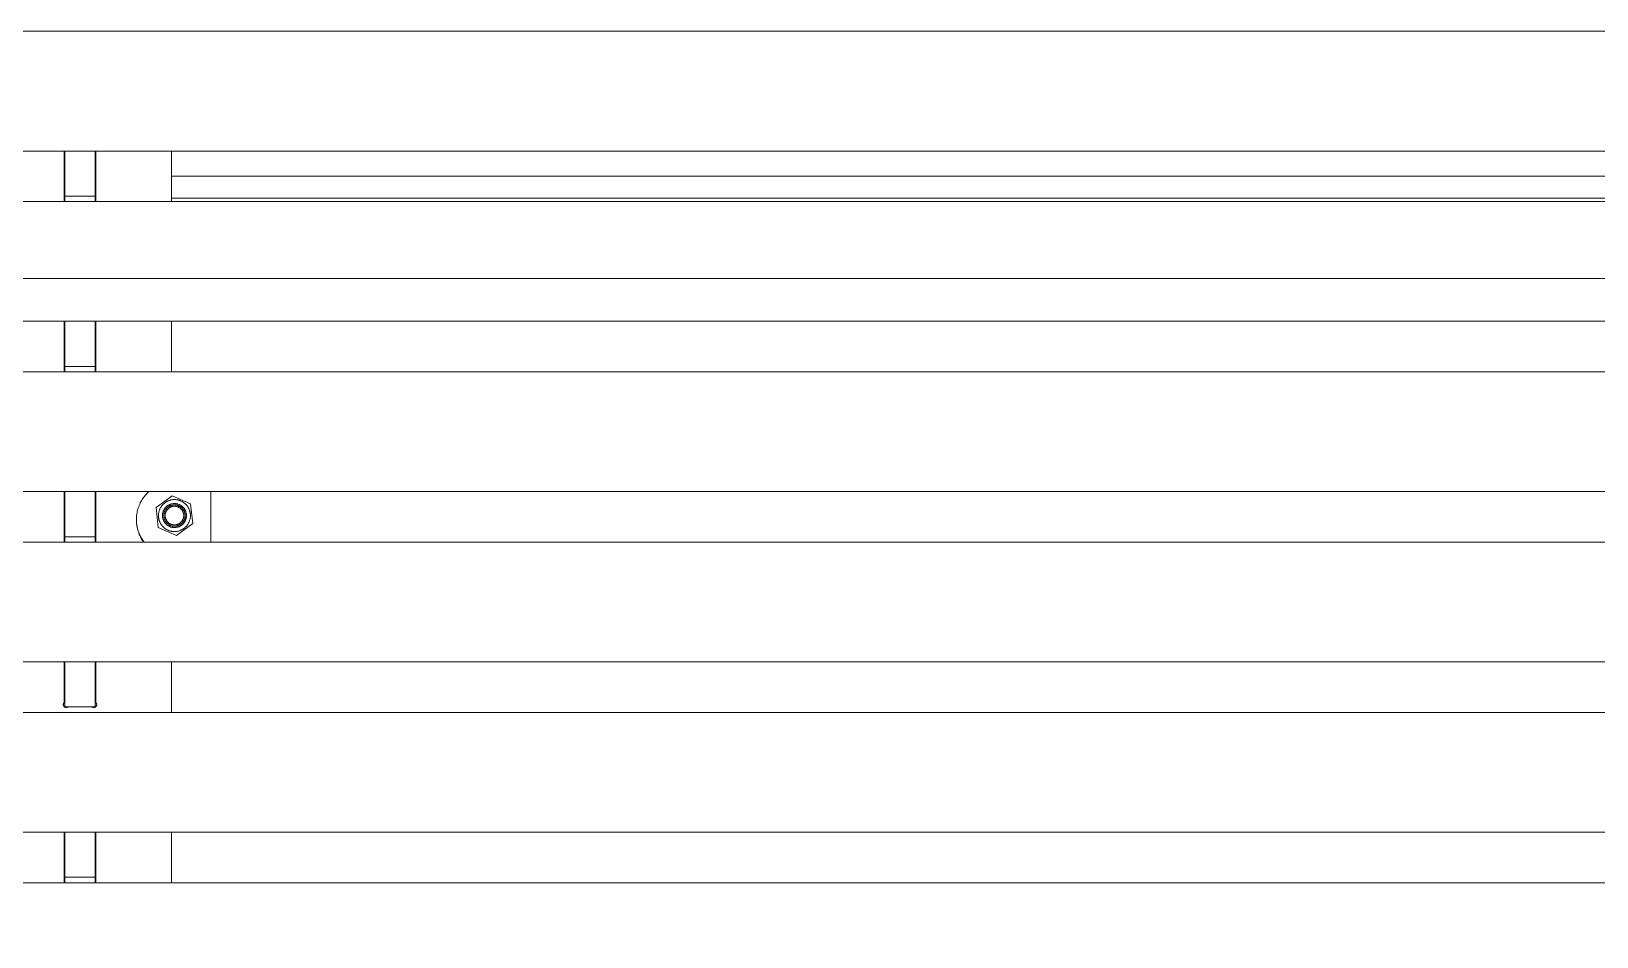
# Model space of a CAD drawing. Header units: millimetres. Extents: x -213 to 4577, y -424 to 2634.
# Drawn here: x 1015 to 1529, y 857 to 1155 of the extents above; entities that cross this region are included whole.
import ezdxf

# ---------------------------------------------------------------- set-up
doc = ezdxf.new("R2010")
doc.units = ezdxf.units.MM
doc.layers.add('ZANO_R', color=7, linetype='Continuous', lineweight=0)

msp = doc.modelspace()

# ---------------------------------------------------------------- linework, layer by layer
at = {"layer": 'ZANO_R'}
for p, q in [((133.92, 1154.52), (1927.92, 1154.52)), ((1927.92, 1115.19), (133.92, 1115.19)), ((1025.72, 1115.19), (1025.72, 1098.57)), ((1025.92, 1111.73), (1025.72, 1111.73)), ((1025.92, 1113.39), (1025.92, 1115.19)), ((1025.92, 1113.39), (1025.92, 1113.26)), ((1025.92, 1103.27), (1025.92, 1113.26)), ((1035.92, 1113.39), (1035.92, 1115.19)), ((1035.92, 1113.26), (1035.92, 1113.39)), ((1035.92, 1103.27), (1035.92, 1113.26)), ((1036.12, 1111.73), (1035.92, 1111.73)), ((1036.12, 1098.57), (1036.12, 1115.19)), ((1060.92, 1098.57), (1060.92, 1115.19)), ((1025.92, 1107.76), (1025.72, 1107.76)), ((1036.12, 1107.76), (1035.92, 1107.76)), ((1845.92, 1106.89), (1060.92, 1106.89)), ((1025.72, 1102.49), (1025.82, 1102.5)), ((1025.82, 1100.41), (1025.72, 1100.42)), ((1025.82, 1102.5), (1025.92, 1102.51)), ((1025.92, 1100.4), (1025.82, 1100.41)), ((1025.92, 1100.4), (1025.92, 1103.27)), ((1025.92, 1098.57), (1025.92, 1100.4)), ((1035.92, 1100.4), (1025.92, 1100.4)), ((1035.92, 1100.4), (1035.92, 1103.27)), ((1035.92, 1102.51), (1036.02, 1102.5)), ((1036.02, 1100.41), (1035.92, 1100.4)), ((1035.92, 1098.57), (1035.92, 1100.4)), ((1036.02, 1102.5), (1036.12, 1102.49)), ((1036.12, 1100.42), (1036.02, 1100.41)), ((133.92, 1098.57), (1927.92, 1098.57)), ((1845.92, 1099.71), (1060.92, 1099.71)), ((1927.92, 1059.24), (133.92, 1059.24)), ((1025.72, 1059.24), (1025.72, 1042.62)), ((1025.92, 1057.44), (1025.92, 1059.24)), ((1035.92, 1057.44), (1035.92, 1059.24)), ((1036.12, 1042.62), (1036.12, 1059.24)), ((1060.92, 1042.62), (1060.92, 1059.24)), ((1025.92, 1057.44), (1025.92, 1057.31)), ((1025.92, 1047.32), (1025.92, 1057.31)), ((1035.92, 1057.31), (1035.92, 1057.44)), ((1035.92, 1047.32), (1035.92, 1057.31)), ((1025.92, 1044.45), (1025.92, 1047.32)), ((1025.92, 1042.62), (1025.92, 1044.45)), ((1035.92, 1044.45), (1025.92, 1044.45)), ((1035.92, 1044.45), (1035.92, 1047.32)), ((1035.92, 1042.62), (1035.92, 1044.45)), ((133.92, 1042.62), (1927.92, 1042.62)), ((1927.92, 1003.29), (133.92, 1003.29)), ((1025.72, 1003.29), (1025.72, 986.67)), ((1025.92, 1001.49), (1025.92, 1003.29)), ((1035.92, 1001.49), (1035.92, 1003.29)), ((1036.12, 986.67), (1036.12, 1003.29)), ((1052.6, 1002.39), (1052.32, 1002.06)), ((1052.89, 1002.7), (1052.6, 1002.39)), ((1053.19, 1003), (1052.89, 1002.7)), ((1053.5, 1003.29), (1053.19, 1003)), ((1073.92, 986.67), (1073.92, 1003.29)), ((1025.92, 1001.49), (1025.92, 1001.36)), ((1025.92, 991.37), (1025.92, 1001.36)), ((1035.92, 1001.36), (1035.92, 1001.49)), ((1035.92, 991.37), (1035.92, 1001.36)), ((1049.82, 997.18), (1049.72, 996.77)), ((1049.93, 997.59), (1049.82, 997.18)), ((1050.06, 998), (1049.93, 997.59)), ((1050.2, 998.4), (1050.06, 998)), ((1050.35, 998.79), (1050.2, 998.4)), ((1050.52, 999.19), (1050.35, 998.79)), ((1050.7, 999.57), (1050.52, 999.19)), ((1050.9, 999.95), (1050.7, 999.57)), ((1051.1, 1000.32), (1050.9, 999.95)), ((1051.32, 1000.69), (1051.1, 1000.32)), ((1051.55, 1001.04), (1051.32, 1000.69)), ((1051.8, 1001.39), (1051.55, 1001.04)), ((1052.05, 1001.73), (1051.8, 1001.39)), ((1052.32, 1002.06), (1052.05, 1001.73)), ((1055.91, 998.08), (1061.21, 1001.97)), ((1056.62, 991.55), (1055.91, 998.08)), ((1056.98, 997.21), (1056.92, 997.04)), ((1057.05, 997.38), (1056.98, 997.21)), ((1057.12, 997.55), (1057.05, 997.38)), ((1057.19, 997.72), (1057.12, 997.55)), ((1057.27, 997.88), (1057.19, 997.72)), ((1057.36, 998.04), (1057.27, 997.88)), ((1057.45, 998.19), (1057.36, 998.04)), ((1057.55, 998.35), (1057.45, 998.19)), ((1057.65, 998.49), (1057.55, 998.35)), ((1057.76, 998.64), (1057.65, 998.49)), ((1057.87, 998.78), (1057.76, 998.64)), ((1057.99, 998.92), (1057.87, 998.78)), ((1058.11, 999.05), (1057.99, 998.92)), ((1058.24, 999.18), (1058.11, 999.05)), ((1058.37, 999.31), (1058.24, 999.18)), ((1058.51, 999.43), (1058.37, 999.31)), ((1058.44, 997.27), (1058.37, 997.15)), ((1058.5, 997.39), (1058.44, 997.27)), ((1058.57, 997.5), (1058.5, 997.39)), ((1058.65, 999.54), (1058.51, 999.43)), ((1058.64, 997.62), (1058.57, 997.5)), ((1058.72, 997.73), (1058.64, 997.62)), ((1058.79, 999.65), (1058.65, 999.54)), ((1058.8, 997.84), (1058.72, 997.73)), ((1058.94, 999.76), (1058.79, 999.65)), ((1058.89, 997.95), (1058.8, 997.84)), ((1058.82, 997.06), (1058.88, 997.17)), ((1058.88, 997.17), (1058.94, 997.27)), ((1058.97, 998.05), (1058.89, 997.95)), ((1059.09, 999.86), (1058.94, 999.76)), ((1058.94, 997.27), (1059.01, 997.38)), ((1059.07, 998.15), (1058.97, 998.05)), ((1059.01, 997.38), (1059.08, 997.48)), ((1059.16, 998.25), (1059.07, 998.15)), ((1059.08, 997.48), (1059.15, 997.57)), ((1059.24, 999.95), (1059.09, 999.86)), ((1059.15, 997.57), (1059.22, 997.67)), ((1059.26, 998.34), (1059.16, 998.25)), ((1059.22, 997.67), (1059.3, 997.76)), ((1059.4, 1000.04), (1059.24, 999.95)), ((1059.36, 998.43), (1059.26, 998.34)), ((1059.3, 997.76), (1059.38, 997.85)), ((1059.47, 998.52), (1059.36, 998.43)), ((1059.43, 997.22), (1059.37, 997.13)), ((1059.38, 997.85), (1059.47, 997.93)), ((1059.56, 1000.13), (1059.4, 1000.04)), ((1059.49, 997.31), (1059.43, 997.22)), ((1059.57, 998.6), (1059.47, 998.52)), ((1059.47, 997.93), (1059.56, 998.02)), ((1059.56, 997.39), (1059.49, 997.31)), ((1059.73, 1000.21), (1059.56, 1000.13)), ((1059.56, 998.02), (1059.65, 998.1)), ((1059.63, 997.47), (1059.56, 997.39)), ((1059.69, 998.68), (1059.57, 998.6)), ((1059.7, 997.55), (1059.63, 997.47)), ((1059.65, 998.1), (1059.74, 998.17)), ((1059.8, 998.75), (1059.69, 998.68)), ((1059.77, 997.62), (1059.7, 997.55)), ((1059.89, 1000.28), (1059.73, 1000.21)), ((1059.74, 998.17), (1059.84, 998.25)), ((1059.85, 997.69), (1059.77, 997.62)), ((1059.91, 998.82), (1059.8, 998.75)), ((1059.84, 998.25), (1059.93, 998.32)), ((1059.93, 997.76), (1059.85, 997.69)), ((1060.06, 1000.35), (1059.89, 1000.28)), ((1060.03, 998.89), (1059.91, 998.82)), ((1059.93, 998.32), (1060.03, 998.38)), ((1060.01, 997.83), (1059.93, 997.76)), ((1060.1, 997.9), (1060.01, 997.83)), ((1060.15, 998.95), (1060.03, 998.89)), ((1060.03, 998.38), (1060.14, 998.45)), ((1060.23, 1000.41), (1060.06, 1000.35)), ((1060.18, 997.96), (1060.1, 997.9)), ((1060.14, 998.45), (1060.24, 998.51)), ((1060.27, 999.01), (1060.15, 998.95)), ((1060.27, 998.02), (1060.18, 997.96)), ((1060.4, 1000.46), (1060.23, 1000.41)), ((1060.24, 998.51), (1060.35, 998.56)), ((1060.4, 999.07), (1060.27, 999.01)), ((1060.36, 998.07), (1060.27, 998.02)), ((1060.35, 998.56), (1060.46, 998.62)), ((1060.45, 998.12), (1060.36, 998.07)), ((1060.58, 1000.51), (1060.4, 1000.46)), ((1060.53, 999.12), (1060.4, 999.07)), ((1060.55, 998.17), (1060.45, 998.12)), ((1060.46, 998.62), (1060.57, 998.66)), ((1060.65, 999.16), (1060.53, 999.12)), ((1060.64, 998.22), (1060.55, 998.17)), ((1060.57, 998.66), (1060.68, 998.71)), ((1060.75, 1000.56), (1060.58, 1000.51)), ((1060.74, 998.26), (1060.64, 998.22)), ((1060.78, 999.21), (1060.65, 999.16)), ((1060.68, 998.71), (1060.79, 998.75)), ((1060.84, 998.3), (1060.74, 998.26)), ((1060.93, 1000.59), (1060.75, 1000.56)), ((1060.91, 999.24), (1060.78, 999.21)), ((1060.79, 998.75), (1060.91, 998.79)), ((1060.94, 998.34), (1060.84, 998.3)), ((1061.05, 999.28), (1060.91, 999.24)), ((1060.91, 998.79), (1061.03, 998.82)), ((1061.11, 1000.62), (1060.93, 1000.59)), ((1061.04, 998.37), (1060.94, 998.34)), ((1061.03, 998.82), (1061.14, 998.85)), ((1061.14, 998.4), (1061.04, 998.37)), ((1061.18, 999.3), (1061.05, 999.28)), ((1061.29, 1000.65), (1061.11, 1000.62)), ((1061.14, 998.85), (1061.26, 998.87)), ((1061.24, 998.42), (1061.14, 998.4)), ((1061.31, 999.33), (1061.18, 999.3)), ((1061.21, 1001.97), (1067.22, 999.32)), ((1061.34, 998.44), (1061.24, 998.42)), ((1061.26, 998.87), (1061.38, 998.89)), ((1061.47, 1000.67), (1061.29, 1000.65)), ((1061.45, 999.35), (1061.31, 999.33)), ((1061.45, 998.46), (1061.34, 998.44)), ((1061.38, 998.89), (1061.5, 998.91)), ((1061.58, 999.36), (1061.45, 999.35)), ((1061.55, 998.48), (1061.45, 998.46)), ((1061.65, 1000.68), (1061.47, 1000.67)), ((1061.5, 998.91), (1061.62, 998.92)), ((1061.66, 998.49), (1061.55, 998.48)), ((1061.72, 999.37), (1061.58, 999.36)), ((1061.62, 998.92), (1061.74, 998.93)), ((1061.83, 1000.69), (1061.65, 1000.68)), ((1061.76, 998.5), (1061.66, 998.49)), ((1061.85, 999.37), (1061.72, 999.37)), ((1061.74, 998.93), (1061.86, 998.94)), ((1061.87, 998.5), (1061.76, 998.5)), ((1062.01, 1000.69), (1061.83, 1000.69)), ((1061.99, 999.37), (1061.85, 999.37)), ((1061.86, 998.94), (1061.98, 998.94)), ((1061.97, 998.5), (1061.87, 998.5)), ((1062.08, 998.5), (1061.97, 998.5)), ((1061.98, 998.94), (1062.1, 998.93)), ((1062.13, 999.37), (1061.99, 999.37)), ((1062.19, 1000.68), (1062.01, 1000.69)), ((1062.19, 998.49), (1062.08, 998.5)), ((1062.1, 998.93), (1062.22, 998.92)), ((1062.26, 999.36), (1062.13, 999.37)), ((1062.37, 1000.67), (1062.19, 1000.68)), ((1062.29, 998.48), (1062.19, 998.49)), ((1062.22, 998.92), (1062.34, 998.91)), ((1062.4, 999.35), (1062.26, 999.36)), ((1062.4, 998.46), (1062.29, 998.48)), ((1062.34, 998.91), (1062.46, 998.89)), ((1062.56, 1000.65), (1062.37, 1000.67)), ((1062.53, 999.33), (1062.4, 999.35)), ((1062.5, 998.44), (1062.4, 998.46)), ((1062.46, 998.89), (1062.58, 998.87)), ((1062.6, 998.42), (1062.5, 998.44)), ((1062.67, 999.3), (1062.53, 999.33)), ((1062.73, 1000.62), (1062.56, 1000.65)), ((1062.58, 998.87), (1062.7, 998.85)), ((1062.71, 998.4), (1062.6, 998.42)), ((1062.8, 999.28), (1062.67, 999.3)), ((1062.7, 998.85), (1062.82, 998.82)), ((1062.81, 998.37), (1062.71, 998.4)), ((1062.91, 1000.59), (1062.73, 1000.62)), ((1062.93, 999.24), (1062.8, 999.28)), ((1062.91, 998.34), (1062.81, 998.37)), ((1062.82, 998.82), (1062.93, 998.79)), ((1063.09, 1000.55), (1062.91, 1000.59)), ((1063.01, 998.3), (1062.91, 998.34)), ((1063.06, 999.21), (1062.93, 999.24)), ((1062.93, 998.79), (1063.05, 998.75)), ((1063.11, 998.26), (1063.01, 998.3)), ((1063.05, 998.75), (1063.16, 998.71)), ((1063.19, 999.16), (1063.06, 999.21)), ((1063.27, 1000.51), (1063.09, 1000.55)), ((1063.2, 998.22), (1063.11, 998.26)), ((1063.16, 998.71), (1063.28, 998.66)), ((1063.32, 999.12), (1063.19, 999.16)), ((1063.3, 998.17), (1063.2, 998.22)), ((1063.44, 1000.46), (1063.27, 1000.51)), ((1063.28, 998.66), (1063.39, 998.62)), ((1063.39, 998.12), (1063.3, 998.17)), ((1063.44, 999.07), (1063.32, 999.12)), ((1063.39, 998.62), (1063.49, 998.56)), ((1063.48, 998.07), (1063.39, 998.12)), ((1063.61, 1000.41), (1063.44, 1000.46)), ((1063.57, 999.01), (1063.44, 999.07)), ((1063.57, 998.02), (1063.48, 998.07)), ((1063.49, 998.56), (1063.6, 998.51)), ((1063.69, 998.95), (1063.57, 999.01)), ((1063.66, 997.96), (1063.57, 998.02)), ((1063.6, 998.51), (1063.71, 998.45)), ((1063.78, 1000.35), (1063.61, 1000.41)), ((1063.75, 997.9), (1063.66, 997.96)), ((1063.81, 998.89), (1063.69, 998.95)), ((1063.71, 998.45), (1063.81, 998.38)), ((1063.83, 997.83), (1063.75, 997.9)), ((1063.95, 1000.28), (1063.78, 1000.35)), ((1063.93, 998.82), (1063.81, 998.89)), ((1063.81, 998.38), (1063.91, 998.32)), ((1063.91, 997.76), (1063.83, 997.83)), ((1063.91, 998.32), (1064.01, 998.25)), ((1063.99, 997.69), (1063.91, 997.76)), ((1064.05, 998.75), (1063.93, 998.82)), ((1064.12, 1000.2), (1063.95, 1000.28)), ((1064.07, 997.62), (1063.99, 997.69)), ((1064.01, 998.25), (1064.1, 998.17)), ((1064.16, 998.68), (1064.05, 998.75)), ((1064.14, 997.54), (1064.07, 997.62)), ((1064.1, 998.17), (1064.2, 998.1)), ((1064.28, 1000.13), (1064.12, 1000.2)), ((1064.21, 997.47), (1064.14, 997.54)), ((1064.27, 998.6), (1064.16, 998.68)), ((1064.2, 998.1), (1064.29, 998.02)), ((1064.28, 997.39), (1064.21, 997.47)), ((1064.38, 998.51), (1064.27, 998.6)), ((1064.44, 1000.04), (1064.28, 1000.13)), ((1064.35, 997.3), (1064.28, 997.39)), ((1064.29, 998.02), (1064.38, 997.93)), ((1064.41, 997.22), (1064.35, 997.3)), ((1064.48, 998.43), (1064.38, 998.51)), ((1064.38, 997.93), (1064.46, 997.85)), ((1064.47, 997.13), (1064.41, 997.22)), ((1064.6, 999.95), (1064.44, 1000.04)), ((1064.46, 997.85), (1064.54, 997.76)), ((1064.58, 998.34), (1064.48, 998.43)), ((1064.54, 997.76), (1064.62, 997.67)), ((1064.68, 998.24), (1064.58, 998.34)), ((1064.75, 999.86), (1064.6, 999.95)), ((1064.62, 997.67), (1064.7, 997.57)), ((1064.78, 998.15), (1064.68, 998.24)), ((1064.7, 997.57), (1064.77, 997.47)), ((1064.9, 999.76), (1064.75, 999.86)), ((1064.77, 997.47), (1064.84, 997.37)), ((1064.87, 998.05), (1064.78, 998.15)), ((1064.84, 997.37), (1064.9, 997.27)), ((1064.96, 997.94), (1064.87, 998.05)), ((1065.05, 999.65), (1064.9, 999.76)), ((1064.9, 997.27), (1064.96, 997.17)), ((1065.04, 997.84), (1064.96, 997.94)), ((1064.96, 997.17), (1065.02, 997.06)), ((1065.12, 997.73), (1065.04, 997.84)), ((1065.2, 999.54), (1065.05, 999.65)), ((1065.2, 997.62), (1065.12, 997.73)), ((1065.34, 999.43), (1065.2, 999.54)), ((1065.27, 997.5), (1065.2, 997.62)), ((1065.34, 997.39), (1065.27, 997.5)), ((1065.47, 999.3), (1065.34, 999.43)), ((1065.41, 997.27), (1065.34, 997.39)), ((1065.47, 997.14), (1065.41, 997.27)), ((1065.6, 999.18), (1065.47, 999.3)), ((1065.73, 999.05), (1065.6, 999.18)), ((1065.85, 998.92), (1065.73, 999.05)), ((1065.97, 998.78), (1065.85, 998.92)), ((1066.08, 998.64), (1065.97, 998.78)), ((1066.19, 998.49), (1066.08, 998.64)), ((1066.29, 998.34), (1066.19, 998.49)), ((1066.39, 998.19), (1066.29, 998.34)), ((1066.48, 998.03), (1066.39, 998.19)), ((1066.57, 997.88), (1066.48, 998.03)), ((1066.65, 997.71), (1066.57, 997.88)), ((1066.73, 997.55), (1066.65, 997.71)), ((1066.8, 997.38), (1066.73, 997.55)), ((1066.86, 997.21), (1066.8, 997.38)), ((1066.92, 997.04), (1066.86, 997.21)), ((1067.22, 999.32), (1067.93, 992.79)), ((1049.44, 994.66), (1049.42, 994.23)), ((1049.42, 994.23), (1049.42, 993.81)), ((1049.42, 993.97), (1049.44, 993.55)), ((1049.42, 993.81), (1049.44, 993.38)), ((1049.46, 995.08), (1049.44, 994.66)), ((1049.44, 993.55), (1049.47, 993.14)), ((1049.44, 993.38), (1049.47, 992.96)), ((1049.5, 995.51), (1049.46, 995.08)), ((1049.47, 993.14), (1049.51, 992.73)), ((1049.47, 992.96), (1049.52, 992.53)), ((1049.56, 995.93), (1049.5, 995.51)), ((1049.51, 992.73), (1049.57, 992.32)), ((1049.52, 992.53), (1049.57, 992.11)), ((1049.63, 996.35), (1049.56, 995.93)), ((1049.57, 992.32), (1049.64, 991.91)), ((1049.57, 992.11), (1049.65, 991.69)), ((1049.72, 996.77), (1049.63, 996.35)), ((1056.68, 995.8), (1056.67, 995.62)), ((1056.67, 995.62), (1056.67, 995.44)), ((1056.67, 995.44), (1056.67, 995.26)), ((1056.67, 995.26), (1056.68, 995.08)), ((1056.7, 995.98), (1056.68, 995.8)), ((1056.68, 995.08), (1056.7, 994.9)), ((1056.72, 996.16), (1056.7, 995.98)), ((1056.7, 994.9), (1056.72, 994.72)), ((1056.75, 996.34), (1056.72, 996.16)), ((1056.72, 994.72), (1056.75, 994.54)), ((1056.78, 996.52), (1056.75, 996.34)), ((1056.75, 994.54), (1056.78, 994.36)), ((1056.82, 996.69), (1056.78, 996.52)), ((1056.78, 994.36), (1056.82, 994.18)), ((1056.87, 996.87), (1056.82, 996.69)), ((1056.82, 994.18), (1056.87, 994.01)), ((1056.92, 997.04), (1056.87, 996.87)), ((1056.87, 994.01), (1056.92, 993.83)), ((1056.92, 993.83), (1056.98, 993.66)), ((1056.98, 993.66), (1057.04, 993.49)), ((1057.04, 993.49), (1057.11, 993.32)), ((1057.11, 993.32), (1057.19, 993.16)), ((1057.19, 993.16), (1057.27, 993)), ((1057.27, 993), (1057.36, 992.84)), ((1057.36, 992.84), (1057.45, 992.68)), ((1057.45, 992.68), (1057.55, 992.53)), ((1057.55, 992.53), (1057.65, 992.38)), ((1057.65, 992.38), (1057.76, 992.24)), ((1057.76, 992.24), (1057.87, 992.09)), ((1057.87, 992.09), (1057.99, 991.96)), ((1057.99, 995.57), (1057.98, 995.44)), ((1057.98, 995.44), (1057.99, 995.3)), ((1058, 995.84), (1057.99, 995.71)), ((1057.99, 995.71), (1057.99, 995.57)), ((1057.99, 995.3), (1057.99, 995.17)), ((1057.99, 995.17), (1058, 995.03)), ((1058.02, 995.98), (1058, 995.84)), ((1058, 995.03), (1058.02, 994.9)), ((1058.04, 996.11), (1058.02, 995.98)), ((1058.02, 994.9), (1058.04, 994.76)), ((1058.07, 996.25), (1058.04, 996.11)), ((1058.04, 994.76), (1058.07, 994.63)), ((1058.1, 996.38), (1058.07, 996.25)), ((1058.07, 994.63), (1058.1, 994.5)), ((1058.13, 996.51), (1058.1, 996.38)), ((1058.1, 994.5), (1058.13, 994.36)), ((1058.17, 996.64), (1058.13, 996.51)), ((1058.13, 994.36), (1058.17, 994.23)), ((1058.22, 996.77), (1058.17, 996.64)), ((1058.17, 994.23), (1058.22, 994.11)), ((1058.26, 996.9), (1058.22, 996.77)), ((1058.22, 994.11), (1058.26, 993.98)), ((1058.32, 997.02), (1058.26, 996.9)), ((1058.26, 993.98), (1058.32, 993.85)), ((1058.37, 997.15), (1058.32, 997.02)), ((1058.32, 993.85), (1058.37, 993.73)), ((1058.37, 993.73), (1058.43, 993.61)), ((1058.42, 995.56), (1058.43, 995.68)), ((1058.42, 995.44), (1058.42, 995.56)), ((1058.42, 995.32), (1058.42, 995.44)), ((1058.43, 995.2), (1058.42, 995.32)), ((1058.43, 995.68), (1058.44, 995.8)), ((1058.44, 995.08), (1058.43, 995.2)), ((1058.43, 993.61), (1058.5, 993.49)), ((1058.44, 995.8), (1058.45, 995.92)), ((1058.45, 994.96), (1058.44, 995.08)), ((1058.45, 995.92), (1058.47, 996.04)), ((1058.47, 994.84), (1058.45, 994.96)), ((1058.47, 996.04), (1058.5, 996.16)), ((1058.5, 994.72), (1058.47, 994.84)), ((1058.5, 996.16), (1058.52, 996.28)), ((1058.52, 994.6), (1058.5, 994.72)), ((1058.5, 993.49), (1058.57, 993.37)), ((1058.52, 996.28), (1058.55, 996.39)), ((1058.55, 994.48), (1058.52, 994.6)), ((1058.55, 996.39), (1058.59, 996.51)), ((1058.59, 994.37), (1058.55, 994.48)), ((1058.57, 993.37), (1058.64, 993.26)), ((1058.59, 996.51), (1058.63, 996.62)), ((1058.63, 994.25), (1058.59, 994.37)), ((1058.63, 996.62), (1058.67, 996.73)), ((1058.67, 994.14), (1058.63, 994.25)), ((1058.64, 993.26), (1058.72, 993.15)), ((1058.67, 996.73), (1058.72, 996.85)), ((1058.72, 994.03), (1058.67, 994.14)), ((1058.72, 996.85), (1058.77, 996.96)), ((1058.77, 993.92), (1058.72, 994.03)), ((1058.72, 993.15), (1058.8, 993.04)), ((1058.77, 996.96), (1058.82, 997.06)), ((1058.82, 993.81), (1058.77, 993.92)), ((1058.8, 993.04), (1058.88, 992.93)), ((1058.88, 993.7), (1058.82, 993.81)), ((1058.87, 995.65), (1058.86, 995.54)), ((1058.86, 995.54), (1058.86, 995.44)), ((1058.86, 995.44), (1058.86, 995.33)), ((1058.86, 995.33), (1058.87, 995.23)), ((1058.88, 995.75), (1058.87, 995.65)), ((1058.87, 995.23), (1058.87, 995.12)), ((1058.87, 995.12), (1058.89, 995.02)), ((1058.89, 995.86), (1058.88, 995.75)), ((1058.94, 993.6), (1058.88, 993.7)), ((1058.88, 992.93), (1058.97, 992.83)), ((1058.9, 995.96), (1058.89, 995.86)), ((1058.89, 995.02), (1058.9, 994.91)), ((1058.92, 996.07), (1058.9, 995.96)), ((1058.9, 994.91), (1058.92, 994.81)), ((1058.95, 996.17), (1058.92, 996.07)), ((1058.92, 994.81), (1058.95, 994.7)), ((1059.01, 993.5), (1058.94, 993.6)), ((1058.97, 996.27), (1058.95, 996.17)), ((1058.95, 994.7), (1058.97, 994.6)), ((1059.01, 996.37), (1058.97, 996.27)), ((1058.97, 994.6), (1059.01, 994.5)), ((1058.97, 992.83), (1059.07, 992.73)), ((1059.04, 996.47), (1059.01, 996.37)), ((1059.01, 994.5), (1059.04, 994.4)), ((1059.07, 993.4), (1059.01, 993.5)), ((1059.08, 996.57), (1059.04, 996.47)), ((1059.04, 994.4), (1059.08, 994.3)), ((1059.15, 993.3), (1059.07, 993.4)), ((1059.07, 992.73), (1059.16, 992.63)), ((1059.12, 996.67), (1059.08, 996.57)), ((1059.08, 994.3), (1059.12, 994.2)), ((1059.16, 996.77), (1059.12, 996.67)), ((1059.12, 994.2), (1059.16, 994.11)), ((1059.22, 993.21), (1059.15, 993.3)), ((1059.21, 996.86), (1059.16, 996.77)), ((1059.16, 994.11), (1059.21, 994.01)), ((1059.16, 992.63), (1059.26, 992.54)), ((1059.26, 996.95), (1059.21, 996.86)), ((1059.21, 994.01), (1059.26, 993.92)), ((1059.3, 993.12), (1059.22, 993.21)), ((1059.31, 997.04), (1059.26, 996.95)), ((1059.26, 993.92), (1059.31, 993.83)), ((1059.26, 992.54), (1059.36, 992.45)), ((1059.38, 993.03), (1059.3, 993.12)), ((1059.37, 997.13), (1059.31, 997.04)), ((1059.31, 993.83), (1059.37, 993.74)), ((1059.36, 992.45), (1059.47, 992.36)), ((1059.37, 993.74), (1059.43, 993.65)), ((1059.47, 992.94), (1059.38, 993.03)), ((1059.43, 993.65), (1059.49, 993.57)), ((1059.55, 992.86), (1059.47, 992.94)), ((1059.47, 992.36), (1059.57, 992.28)), ((1059.49, 993.57), (1059.56, 993.49)), ((1059.65, 992.78), (1059.55, 992.86)), ((1059.56, 993.49), (1059.63, 993.41)), ((1059.57, 992.28), (1059.68, 992.2)), ((1059.63, 993.41), (1059.7, 993.33)), ((1059.74, 992.7), (1059.65, 992.78)), ((1059.68, 992.2), (1059.8, 992.12)), ((1059.7, 993.33), (1059.77, 993.25)), ((1059.83, 992.63), (1059.74, 992.7)), ((1059.77, 993.25), (1059.85, 993.18)), ((1059.8, 992.12), (1059.91, 992.05)), ((1059.93, 992.56), (1059.83, 992.63)), ((1059.85, 993.18), (1059.93, 993.11)), ((1059.91, 992.05), (1060.03, 991.98)), ((1059.93, 993.11), (1060.01, 993.04)), ((1060.03, 992.49), (1059.93, 992.56)), ((1060.01, 993.04), (1060.09, 992.98)), ((1060.14, 992.43), (1060.03, 992.49)), ((1060.09, 992.98), (1060.18, 992.92)), ((1060.24, 992.37), (1060.14, 992.43)), ((1060.18, 992.92), (1060.27, 992.86)), ((1060.35, 992.31), (1060.24, 992.37)), ((1060.27, 992.86), (1060.36, 992.8)), ((1060.46, 992.26), (1060.35, 992.31)), ((1060.36, 992.8), (1060.45, 992.75)), ((1060.45, 992.75), (1060.54, 992.7)), ((1060.57, 992.21), (1060.46, 992.26)), ((1060.54, 992.7), (1060.64, 992.66)), ((1060.68, 992.16), (1060.57, 992.21)), ((1060.64, 992.66), (1060.74, 992.61)), ((1060.79, 992.12), (1060.68, 992.16)), ((1060.74, 992.61), (1060.83, 992.57)), ((1060.91, 992.09), (1060.79, 992.12)), ((1060.83, 992.57), (1060.93, 992.54)), ((1061.02, 992.05), (1060.91, 992.09)), ((1060.93, 992.54), (1061.03, 992.51)), ((1061.14, 992.02), (1061.02, 992.05)), ((1061.03, 992.51), (1061.14, 992.48)), ((1061.14, 992.48), (1061.24, 992.45)), ((1061.26, 992), (1061.14, 992.02)), ((1061.24, 992.45), (1061.34, 992.43)), ((1061.34, 992.43), (1061.45, 992.41)), ((1061.45, 992.41), (1061.55, 992.4)), ((1061.55, 992.4), (1061.66, 992.39)), ((1061.66, 992.39), (1061.76, 992.38)), ((1061.76, 992.38), (1061.87, 992.37)), ((1061.87, 992.37), (1061.97, 992.37)), ((1061.97, 992.37), (1062.08, 992.38)), ((1062.08, 992.38), (1062.18, 992.39)), ((1062.18, 992.39), (1062.29, 992.4)), ((1062.29, 992.4), (1062.39, 992.41)), ((1062.39, 992.41), (1062.5, 992.43)), ((1062.5, 992.43), (1062.6, 992.45)), ((1062.7, 992.02), (1062.58, 992)), ((1062.6, 992.45), (1062.7, 992.48)), ((1067.93, 992.79), (1062.64, 988.91)), ((1062.7, 992.48), (1062.81, 992.5)), ((1062.82, 992.05), (1062.7, 992.02)), ((1062.81, 992.5), (1062.91, 992.54)), ((1062.93, 992.09), (1062.82, 992.05)), ((1062.91, 992.54), (1063.01, 992.57)), ((1063.05, 992.12), (1062.93, 992.09)), ((1063.01, 992.57), (1063.1, 992.61)), ((1063.16, 992.16), (1063.05, 992.12)), ((1063.1, 992.61), (1063.2, 992.65)), ((1063.27, 992.21), (1063.16, 992.16)), ((1063.2, 992.65), (1063.3, 992.7)), ((1063.38, 992.26), (1063.27, 992.21)), ((1063.3, 992.7), (1063.39, 992.75)), ((1063.49, 992.31), (1063.38, 992.26)), ((1063.39, 992.75), (1063.48, 992.8)), ((1063.48, 992.8), (1063.57, 992.86)), ((1063.6, 992.37), (1063.49, 992.31)), ((1063.57, 992.86), (1063.66, 992.92)), ((1063.71, 992.43), (1063.6, 992.37)), ((1063.66, 992.92), (1063.75, 992.98)), ((1063.81, 992.49), (1063.71, 992.43)), ((1063.75, 992.98), (1063.83, 993.04)), ((1063.91, 992.56), (1063.81, 992.49)), ((1063.81, 991.98), (1063.93, 992.05)), ((1063.83, 993.04), (1063.91, 993.11)), ((1063.91, 993.11), (1063.99, 993.18)), ((1064.01, 992.63), (1063.91, 992.56)), ((1063.93, 992.05), (1064.04, 992.12)), ((1063.99, 993.18), (1064.07, 993.25)), ((1064.1, 992.7), (1064.01, 992.63)), ((1064.04, 992.12), (1064.16, 992.2)), ((1064.07, 993.25), (1064.14, 993.33)), ((1064.2, 992.78), (1064.1, 992.7)), ((1064.14, 993.33), (1064.21, 993.41)), ((1064.16, 992.2), (1064.27, 992.27)), ((1064.29, 992.86), (1064.2, 992.78)), ((1064.21, 993.41), (1064.28, 993.49)), ((1064.27, 992.27), (1064.38, 992.36)), ((1064.28, 993.49), (1064.35, 993.57)), ((1064.37, 992.94), (1064.29, 992.86)), ((1064.35, 993.57), (1064.41, 993.65)), ((1064.46, 993.03), (1064.37, 992.94)), ((1064.38, 992.36), (1064.48, 992.44)), ((1064.41, 993.65), (1064.47, 993.74)), ((1064.54, 993.12), (1064.46, 993.03)), ((1064.53, 997.04), (1064.47, 997.13)), ((1064.47, 993.74), (1064.53, 993.83)), ((1064.48, 992.44), (1064.58, 992.53)), ((1064.58, 996.95), (1064.53, 997.04)), ((1064.53, 993.83), (1064.58, 993.92)), ((1064.62, 993.21), (1064.54, 993.12)), ((1064.63, 996.86), (1064.58, 996.95)), ((1064.58, 993.92), (1064.63, 994.01)), ((1064.58, 992.53), (1064.68, 992.63)), ((1064.69, 993.3), (1064.62, 993.21)), ((1064.68, 996.76), (1064.63, 996.86)), ((1064.63, 994.01), (1064.68, 994.11)), ((1064.72, 996.67), (1064.68, 996.76)), ((1064.68, 994.11), (1064.72, 994.2)), ((1064.68, 992.63), (1064.78, 992.72)), ((1064.77, 993.4), (1064.69, 993.3)), ((1064.77, 996.57), (1064.72, 996.67)), ((1064.72, 994.2), (1064.77, 994.3)), ((1064.8, 996.47), (1064.77, 996.57)), ((1064.77, 994.3), (1064.8, 994.4)), ((1064.84, 993.5), (1064.77, 993.4)), ((1064.78, 992.72), (1064.87, 992.83)), ((1064.84, 996.37), (1064.8, 996.47)), ((1064.8, 994.4), (1064.84, 994.5)), ((1064.87, 996.27), (1064.84, 996.37)), ((1064.84, 994.5), (1064.87, 994.6)), ((1064.9, 993.6), (1064.84, 993.5)), ((1064.89, 996.17), (1064.87, 996.27)), ((1064.87, 994.6), (1064.89, 994.7)), ((1064.87, 992.83), (1064.96, 992.93)), ((1064.92, 996.07), (1064.89, 996.17)), ((1064.89, 994.7), (1064.92, 994.81)), ((1064.96, 993.7), (1064.9, 993.6)), ((1064.94, 995.96), (1064.92, 996.07)), ((1064.92, 994.81), (1064.94, 994.91)), ((1064.95, 995.86), (1064.94, 995.96)), ((1064.94, 994.91), (1064.95, 995.01)), ((1064.97, 995.75), (1064.95, 995.86)), ((1064.95, 995.01), (1064.97, 995.12)), ((1065.02, 993.81), (1064.96, 993.7)), ((1064.96, 992.93), (1065.04, 993.03)), ((1064.98, 995.65), (1064.97, 995.75)), ((1064.97, 995.12), (1064.98, 995.22)), ((1064.98, 995.54), (1064.98, 995.65)), ((1064.98, 995.44), (1064.98, 995.54)), ((1064.98, 995.33), (1064.98, 995.44)), ((1064.98, 995.22), (1064.98, 995.33)), ((1065.02, 997.06), (1065.07, 996.95)), ((1065.07, 993.92), (1065.02, 993.81)), ((1065.04, 993.03), (1065.12, 993.14)), ((1065.07, 996.95), (1065.13, 996.84)), ((1065.12, 994.03), (1065.07, 993.92)), ((1065.17, 994.14), (1065.12, 994.03)), ((1065.12, 993.14), (1065.2, 993.26)), ((1065.13, 996.84), (1065.17, 996.73)), ((1065.17, 996.73), (1065.21, 996.62)), ((1065.21, 994.25), (1065.17, 994.14)), ((1065.2, 993.26), (1065.27, 993.37)), ((1065.21, 996.62), (1065.25, 996.51)), ((1065.25, 994.37), (1065.21, 994.25)), ((1065.25, 996.51), (1065.29, 996.39)), ((1065.29, 994.48), (1065.25, 994.37)), ((1065.27, 993.37), (1065.34, 993.49)), ((1065.29, 996.39), (1065.32, 996.27)), ((1065.32, 994.6), (1065.29, 994.48)), ((1065.32, 996.27), (1065.35, 996.16)), ((1065.35, 994.72), (1065.32, 994.6)), ((1065.34, 993.49), (1065.41, 993.61)), ((1065.35, 996.16), (1065.37, 996.04)), ((1065.37, 994.83), (1065.35, 994.72)), ((1065.37, 996.04), (1065.39, 995.92)), ((1065.39, 994.95), (1065.37, 994.83)), ((1065.39, 995.92), (1065.4, 995.8)), ((1065.4, 995.07), (1065.39, 994.95)), ((1065.4, 995.8), (1065.41, 995.68)), ((1065.41, 995.19), (1065.4, 995.07)), ((1065.41, 995.68), (1065.42, 995.56)), ((1065.42, 995.32), (1065.41, 995.19)), ((1065.41, 993.61), (1065.47, 993.73)), ((1065.42, 995.56), (1065.42, 995.44)), ((1065.42, 995.44), (1065.42, 995.32)), ((1065.53, 997.02), (1065.47, 997.14)), ((1065.47, 993.73), (1065.53, 993.85)), ((1065.58, 996.9), (1065.53, 997.02)), ((1065.53, 993.85), (1065.58, 993.98)), ((1065.63, 996.77), (1065.58, 996.9)), ((1065.58, 993.98), (1065.63, 994.1)), ((1065.67, 996.64), (1065.63, 996.77)), ((1065.63, 994.1), (1065.67, 994.23)), ((1065.71, 996.51), (1065.67, 996.64)), ((1065.67, 994.23), (1065.71, 994.36)), ((1065.74, 996.38), (1065.71, 996.51)), ((1065.71, 994.36), (1065.74, 994.49)), ((1065.77, 996.25), (1065.74, 996.38)), ((1065.74, 994.49), (1065.77, 994.63)), ((1065.8, 996.11), (1065.77, 996.25)), ((1065.77, 994.63), (1065.8, 994.76)), ((1065.82, 995.98), (1065.8, 996.11)), ((1065.8, 994.76), (1065.82, 994.89)), ((1065.84, 995.84), (1065.82, 995.98)), ((1065.82, 994.89), (1065.84, 995.03)), ((1065.85, 995.71), (1065.84, 995.84)), ((1065.84, 995.03), (1065.85, 995.16)), ((1065.86, 995.57), (1065.85, 995.71)), ((1065.85, 995.16), (1065.86, 995.3)), ((1065.85, 991.95), (1065.97, 992.09)), ((1065.86, 995.44), (1065.86, 995.57)), ((1065.86, 995.3), (1065.86, 995.44)), ((1065.97, 992.09), (1066.08, 992.23)), ((1066.08, 992.23), (1066.19, 992.38)), ((1066.19, 992.38), (1066.29, 992.53)), ((1066.29, 992.53), (1066.39, 992.68)), ((1066.39, 992.68), (1066.48, 992.84)), ((1066.48, 992.84), (1066.57, 993)), ((1066.57, 993), (1066.65, 993.16)), ((1066.65, 993.16), (1066.73, 993.32)), ((1066.73, 993.32), (1066.8, 993.49)), ((1066.8, 993.49), (1066.86, 993.66)), ((1066.86, 993.66), (1066.92, 993.83)), ((1066.97, 996.87), (1066.92, 997.04)), ((1066.92, 993.83), (1066.97, 994)), ((1067.02, 996.69), (1066.97, 996.87)), ((1066.97, 994), (1067.02, 994.18)), ((1067.06, 996.52), (1067.02, 996.69)), ((1067.02, 994.18), (1067.06, 994.36)), ((1067.09, 996.34), (1067.06, 996.52)), ((1067.06, 994.36), (1067.09, 994.53)), ((1067.12, 996.16), (1067.09, 996.34)), ((1067.09, 994.53), (1067.12, 994.71)), ((1067.14, 995.98), (1067.12, 996.16)), ((1067.12, 994.71), (1067.14, 994.89)), ((1067.16, 995.8), (1067.14, 995.98)), ((1067.14, 994.89), (1067.16, 995.07)), ((1067.17, 995.62), (1067.16, 995.8)), ((1067.16, 995.07), (1067.17, 995.25)), ((1067.17, 995.44), (1067.17, 995.62)), ((1067.17, 995.25), (1067.17, 995.44)), ((1025.92, 988.5), (1025.92, 991.37)), ((1025.92, 986.67), (1025.92, 988.5)), ((1035.92, 988.5), (1025.92, 988.5)), ((1035.92, 988.5), (1035.92, 991.37)), ((1035.92, 986.67), (1035.92, 988.5)), ((1049.64, 991.91), (1049.72, 991.51)), ((1049.65, 991.69), (1049.74, 991.28)), ((1049.72, 991.51), (1049.82, 991.1)), ((1049.74, 991.28), (1049.84, 990.86)), ((1049.82, 991.1), (1049.93, 990.71)), ((1049.84, 990.86), (1049.96, 990.45)), ((1049.93, 990.71), (1050.05, 990.31)), ((1049.96, 990.45), (1050.09, 990.05)), ((1050.05, 990.31), (1050.19, 989.92)), ((1050.09, 990.05), (1050.23, 989.65)), ((1050.19, 989.92), (1050.34, 989.53)), ((1050.23, 989.65), (1050.39, 989.25)), ((1050.34, 989.53), (1050.5, 989.15)), ((1050.39, 989.25), (1050.56, 988.86)), ((1050.5, 989.15), (1050.68, 988.78)), ((1050.56, 988.86), (1050.74, 988.48)), ((1050.68, 988.78), (1050.86, 988.41)), ((1050.74, 988.48), (1050.94, 988.1)), ((1050.86, 988.41), (1051.06, 988.05)), ((1050.94, 988.1), (1051.15, 987.73)), ((1051.06, 988.05), (1051.28, 987.69)), ((1051.15, 987.73), (1051.37, 987.37)), ((1051.28, 987.69), (1051.5, 987.34)), ((1051.37, 987.37), (1051.6, 987.01)), ((1051.5, 987.34), (1051.73, 987)), ((1051.6, 987.01), (1051.85, 986.67)), ((1051.73, 987), (1051.98, 986.67)), ((1062.64, 988.91), (1056.62, 991.55)), ((1057.99, 991.96), (1058.11, 991.82)), ((1058.11, 991.82), (1058.24, 991.69)), ((1058.24, 991.69), (1058.37, 991.57)), ((1058.37, 991.57), (1058.51, 991.45)), ((1058.51, 991.45), (1058.65, 991.33)), ((1058.65, 991.33), (1058.79, 991.22)), ((1058.79, 991.22), (1058.94, 991.12)), ((1058.94, 991.12), (1059.09, 991.02)), ((1059.09, 991.02), (1059.24, 990.92)), ((1059.24, 990.92), (1059.4, 990.83)), ((1059.4, 990.83), (1059.56, 990.75)), ((1059.56, 990.75), (1059.72, 990.67)), ((1059.72, 990.67), (1059.89, 990.6)), ((1059.89, 990.6), (1060.06, 990.53)), ((1060.03, 991.98), (1060.15, 991.92)), ((1060.06, 990.53), (1060.23, 990.47)), ((1060.15, 991.92), (1060.27, 991.86)), ((1060.23, 990.47), (1060.4, 990.41)), ((1060.27, 991.86), (1060.4, 991.81)), ((1060.4, 991.81), (1060.52, 991.76)), ((1060.4, 990.41), (1060.58, 990.36)), ((1060.52, 991.76), (1060.65, 991.71)), ((1060.58, 990.36), (1060.75, 990.32)), ((1060.65, 991.71), (1060.78, 991.67)), ((1060.75, 990.32), (1060.93, 990.28)), ((1060.78, 991.67), (1060.91, 991.63)), ((1060.91, 991.63), (1061.04, 991.6)), ((1060.93, 990.28), (1061.11, 990.25)), ((1061.04, 991.6), (1061.18, 991.57)), ((1061.11, 990.25), (1061.29, 990.23)), ((1061.18, 991.57), (1061.31, 991.55)), ((1061.38, 991.98), (1061.26, 992)), ((1061.29, 990.23), (1061.47, 990.21)), ((1061.31, 991.55), (1061.45, 991.53)), ((1061.5, 991.96), (1061.38, 991.98)), ((1061.45, 991.53), (1061.58, 991.51)), ((1061.47, 990.21), (1061.65, 990.19)), ((1061.62, 991.95), (1061.5, 991.96)), ((1061.58, 991.51), (1061.72, 991.5)), ((1061.74, 991.94), (1061.62, 991.95)), ((1061.65, 990.19), (1061.83, 990.19)), ((1061.72, 991.5), (1061.85, 991.5)), ((1061.86, 991.94), (1061.74, 991.94)), ((1061.83, 990.19), (1062.01, 990.19)), ((1061.85, 991.5), (1061.99, 991.5)), ((1061.98, 991.94), (1061.86, 991.94)), ((1062.1, 991.94), (1061.98, 991.94)), ((1061.99, 991.5), (1062.12, 991.5)), ((1062.01, 990.19), (1062.19, 990.19)), ((1062.22, 991.95), (1062.1, 991.94)), ((1062.12, 991.5), (1062.26, 991.51)), ((1062.19, 990.19), (1062.37, 990.21)), ((1062.34, 991.96), (1062.22, 991.95)), ((1062.26, 991.51), (1062.39, 991.53)), ((1062.46, 991.98), (1062.34, 991.96)), ((1062.37, 990.21), (1062.55, 990.22)), ((1062.39, 991.53), (1062.53, 991.55)), ((1062.58, 992), (1062.46, 991.98)), ((1062.53, 991.55), (1062.66, 991.57)), ((1062.55, 990.22), (1062.73, 990.25)), ((1062.66, 991.57), (1062.8, 991.6)), ((1062.73, 990.25), (1062.91, 990.28)), ((1062.8, 991.6), (1062.93, 991.63)), ((1062.91, 990.28), (1063.09, 990.32)), ((1062.93, 991.63), (1063.06, 991.67)), ((1063.06, 991.67), (1063.19, 991.71)), ((1063.09, 990.32), (1063.26, 990.36)), ((1063.19, 991.71), (1063.32, 991.75)), ((1063.26, 990.36), (1063.44, 990.41)), ((1063.32, 991.75), (1063.44, 991.81)), ((1063.44, 991.81), (1063.57, 991.86)), ((1063.44, 990.41), (1063.61, 990.47)), ((1063.57, 991.86), (1063.69, 991.92)), ((1063.61, 990.47), (1063.78, 990.53)), ((1063.69, 991.92), (1063.81, 991.98)), ((1063.78, 990.53), (1063.95, 990.59)), ((1063.95, 990.59), (1064.12, 990.67)), ((1064.12, 990.67), (1064.28, 990.75)), ((1064.28, 990.75), (1064.44, 990.83)), ((1064.44, 990.83), (1064.6, 990.92)), ((1064.6, 990.92), (1064.75, 991.02)), ((1064.75, 991.02), (1064.9, 991.12)), ((1064.9, 991.12), (1065.05, 991.22)), ((1065.05, 991.22), (1065.19, 991.33)), ((1065.19, 991.33), (1065.33, 991.45)), ((1065.33, 991.45), (1065.47, 991.57)), ((1065.47, 991.57), (1065.6, 991.69)), ((1065.6, 991.69), (1065.73, 991.82)), ((1065.73, 991.82), (1065.85, 991.95)), ((133.92, 986.67), (1927.92, 986.67)), ((1927.92, 947.34), (133.92, 947.34)), ((1025.72, 947.34), (1025.72, 934.05)), ((1025.92, 945.54), (1025.92, 947.34)), ((1035.92, 945.54), (1035.92, 947.34)), ((1036.12, 934.05), (1036.12, 947.34)), ((1060.92, 930.72), (1060.92, 947.34)), ((1025.92, 945.54), (1025.92, 945.41)), ((1025.92, 935.42), (1025.92, 945.41)), ((1035.92, 945.41), (1035.92, 945.54)), ((1035.92, 935.42), (1035.92, 945.41)), ((133.92, 930.72), (1927.92, 930.72)), ((1025.44, 933.47), (1025.43, 933.44)), ((1025.43, 933.44), (1025.43, 933.4)), ((1025.43, 933.43), (1025.44, 933.39)), ((1025.43, 933.4), (1025.43, 933.37)), ((1025.43, 933.37), (1025.43, 933.33)), ((1025.43, 933.33), (1025.43, 933.3)), ((1025.43, 933.3), (1025.43, 933.26)), ((1025.43, 933.26), (1025.44, 933.23)), ((1025.45, 933.54), (1025.44, 933.5)), ((1025.44, 933.5), (1025.44, 933.47)), ((1025.44, 933.39), (1025.44, 933.36)), ((1025.44, 933.36), (1025.45, 933.33)), ((1025.44, 933.23), (1025.44, 933.19)), ((1025.44, 933.19), (1025.45, 933.16)), ((1025.46, 933.57), (1025.45, 933.54)), ((1025.45, 933.33), (1025.45, 933.29)), ((1025.45, 933.29), (1025.46, 933.26)), ((1025.45, 933.16), (1025.45, 933.13)), ((1025.45, 933.13), (1025.46, 933.09)), ((1025.47, 933.64), (1025.46, 933.61)), ((1025.46, 933.61), (1025.46, 933.57)), ((1025.46, 933.26), (1025.47, 933.23)), ((1025.46, 933.09), (1025.47, 933.06)), ((1025.48, 933.67), (1025.47, 933.64)), ((1025.47, 933.23), (1025.48, 933.19)), ((1025.47, 933.06), (1025.48, 933.03)), ((1025.5, 933.7), (1025.48, 933.67)), ((1025.48, 933.19), (1025.49, 933.16)), ((1025.48, 933.03), (1025.49, 932.99)), ((1025.49, 933.16), (1025.5, 933.13)), ((1025.49, 932.99), (1025.5, 932.96)), ((1025.51, 933.74), (1025.5, 933.7)), ((1025.5, 933.13), (1025.52, 933.1)), ((1025.5, 932.96), (1025.52, 932.93)), ((1025.52, 933.77), (1025.51, 933.74)), ((1025.54, 933.8), (1025.52, 933.77)), ((1025.52, 933.1), (1025.53, 933.07)), ((1025.52, 932.93), (1025.53, 932.9)), ((1025.53, 933.07), (1025.55, 933.04)), ((1025.53, 932.9), (1025.55, 932.87)), ((1025.56, 933.83), (1025.54, 933.8)), ((1025.55, 933.04), (1025.56, 933.01)), ((1025.55, 932.87), (1025.57, 932.84)), ((1025.57, 933.86), (1025.56, 933.83)), ((1025.56, 933.01), (1025.58, 932.98)), ((1025.59, 933.89), (1025.57, 933.86)), ((1025.57, 932.84), (1025.58, 932.81)), ((1025.58, 932.98), (1025.6, 932.95)), ((1025.58, 932.81), (1025.6, 932.78)), ((1025.61, 933.92), (1025.59, 933.89)), ((1025.6, 932.95), (1025.62, 932.92)), ((1025.6, 932.78), (1025.62, 932.75)), ((1025.63, 933.94), (1025.61, 933.92)), ((1025.62, 932.92), (1025.64, 932.9)), ((1025.62, 932.75), (1025.64, 932.72)), ((1025.65, 933.97), (1025.63, 933.94)), ((1025.64, 932.9), (1025.66, 932.87)), ((1025.64, 932.72), (1025.66, 932.7)), ((1025.67, 934), (1025.65, 933.97)), ((1025.66, 932.87), (1025.68, 932.84)), ((1025.66, 932.7), (1025.69, 932.67)), ((1025.7, 934.02), (1025.67, 934)), ((1025.68, 932.84), (1025.71, 932.82)), ((1025.69, 932.67), (1025.71, 932.65)), ((1025.72, 934.05), (1025.7, 934.02)), ((1025.71, 932.82), (1025.73, 932.79)), ((1025.71, 932.65), (1025.74, 932.62)), ((1025.73, 932.79), (1025.76, 932.77)), ((1025.74, 932.62), (1025.76, 932.6)), ((1025.76, 932.77), (1025.78, 932.75)), ((1025.76, 932.6), (1025.79, 932.58)), ((1025.78, 932.75), (1025.81, 932.73)), ((1025.79, 932.58), (1025.81, 932.55)), ((1025.81, 932.73), (1025.84, 932.71)), ((1025.81, 932.55), (1025.84, 932.53)), ((1025.84, 932.71), (1025.86, 932.69)), ((1025.84, 932.53), (1025.87, 932.51)), ((1025.86, 932.69), (1025.89, 932.67)), ((1025.87, 932.51), (1025.9, 932.49)), ((1025.89, 932.67), (1025.92, 932.65)), ((1025.9, 932.49), (1025.93, 932.48)), ((1025.92, 932.55), (1025.92, 935.42)), ((1035.92, 932.55), (1025.92, 932.55)), ((1025.93, 932.48), (1025.96, 932.46)), ((1025.96, 932.46), (1025.99, 932.44)), ((1025.99, 932.44), (1026.02, 932.43)), ((1026.02, 932.43), (1026.05, 932.42)), ((1026.05, 932.42), (1026.09, 932.4)), ((1026.09, 932.4), (1026.12, 932.39)), ((1026.12, 932.39), (1026.15, 932.38)), ((1026.15, 932.38), (1026.18, 932.37)), ((1026.16, 932.55), (1026.19, 932.54)), ((1026.18, 932.37), (1026.22, 932.37)), ((1026.19, 932.54), (1026.23, 932.53)), ((1026.22, 932.37), (1026.25, 932.36)), ((1026.23, 932.53), (1026.26, 932.53)), ((1026.25, 932.36), (1026.29, 932.35)), ((1026.26, 932.53), (1026.29, 932.52)), ((1026.29, 932.52), (1026.33, 932.52)), ((1026.29, 932.35), (1026.32, 932.35)), ((1026.32, 932.35), (1026.35, 932.35)), ((1026.33, 932.52), (1026.36, 932.51)), ((1026.35, 932.35), (1026.39, 932.34)), ((1026.36, 932.51), (1026.39, 932.51)), ((1026.39, 932.51), (1026.43, 932.51)), ((1026.39, 932.34), (1026.42, 932.34)), ((1026.42, 932.34), (1026.46, 932.34)), ((1026.43, 932.51), (1026.46, 932.51)), ((1026.46, 932.51), (1026.5, 932.51)), ((1026.46, 932.34), (1026.49, 932.35)), ((1026.49, 932.35), (1026.53, 932.35)), ((1026.5, 932.51), (1026.53, 932.52)), ((1026.53, 932.52), (1026.56, 932.52)), ((1026.53, 932.35), (1026.56, 932.35)), ((1026.56, 932.52), (1026.6, 932.53)), ((1026.56, 932.35), (1026.6, 932.36)), ((1026.6, 932.53), (1026.63, 932.53)), ((1026.6, 932.36), (1026.63, 932.36)), ((1026.63, 932.53), (1026.66, 932.54)), ((1026.63, 932.36), (1026.66, 932.37)), ((1026.66, 932.54), (1026.69, 932.55)), ((1026.66, 932.37), (1026.7, 932.38)), ((1026.7, 932.38), (1026.73, 932.39)), ((1026.73, 932.39), (1026.76, 932.4)), ((1026.76, 932.4), (1026.79, 932.41)), ((1026.79, 932.41), (1026.83, 932.43)), ((1026.83, 932.43), (1026.86, 932.44)), ((1026.86, 932.44), (1026.89, 932.46)), ((1026.89, 932.46), (1026.92, 932.47)), ((1026.92, 932.47), (1026.95, 932.49)), ((1026.95, 932.49), (1026.98, 932.51)), ((1026.98, 932.51), (1027.01, 932.53)), ((1027.01, 932.53), (1027.03, 932.55)), ((1034.81, 932.55), (1034.84, 932.53)), ((1034.84, 932.53), (1034.86, 932.51)), ((1034.86, 932.51), (1034.89, 932.49)), ((1034.89, 932.49), (1034.92, 932.47)), ((1034.92, 932.47), (1034.95, 932.46)), ((1034.95, 932.46), (1034.98, 932.44)), ((1034.98, 932.44), (1035.02, 932.43)), ((1035.02, 932.43), (1035.05, 932.41)), ((1035.05, 932.41), (1035.08, 932.4)), ((1035.08, 932.4), (1035.11, 932.39)), ((1035.11, 932.39), (1035.15, 932.38)), ((1035.15, 932.55), (1035.18, 932.54)), ((1035.15, 932.38), (1035.18, 932.37)), ((1035.18, 932.54), (1035.21, 932.53)), ((1035.18, 932.37), (1035.21, 932.36)), ((1035.21, 932.53), (1035.25, 932.53)), ((1035.21, 932.36), (1035.25, 932.36)), ((1035.25, 932.53), (1035.28, 932.52)), ((1035.25, 932.36), (1035.28, 932.35)), ((1035.28, 932.52), (1035.31, 932.52)), ((1035.28, 932.35), (1035.32, 932.35)), ((1035.31, 932.52), (1035.35, 932.51)), ((1035.32, 932.35), (1035.35, 932.35)), ((1035.35, 932.51), (1035.38, 932.51)), ((1035.35, 932.35), (1035.38, 932.34)), ((1035.38, 932.51), (1035.41, 932.51)), ((1035.38, 932.34), (1035.42, 932.34)), ((1035.41, 932.51), (1035.45, 932.51)), ((1035.42, 932.34), (1035.45, 932.34)), ((1035.45, 932.51), (1035.48, 932.51)), ((1035.45, 932.34), (1035.49, 932.35)), ((1035.48, 932.51), (1035.51, 932.52)), ((1035.49, 932.35), (1035.52, 932.35)), ((1035.51, 932.52), (1035.55, 932.52)), ((1035.52, 932.35), (1035.56, 932.35)), ((1035.55, 932.52), (1035.58, 932.53)), ((1035.56, 932.35), (1035.59, 932.36)), ((1035.58, 932.53), (1035.61, 932.53)), ((1035.59, 932.36), (1035.62, 932.37)), ((1035.61, 932.53), (1035.65, 932.54)), ((1035.62, 932.37), (1035.66, 932.37)), ((1035.65, 932.54), (1035.68, 932.55)), ((1035.66, 932.37), (1035.69, 932.38)), ((1035.69, 932.38), (1035.72, 932.39)), ((1035.72, 932.39), (1035.76, 932.4)), ((1035.76, 932.4), (1035.79, 932.42)), ((1035.79, 932.42), (1035.82, 932.43)), ((1035.82, 932.43), (1035.85, 932.44)), ((1035.85, 932.44), (1035.88, 932.46)), ((1035.88, 932.46), (1035.91, 932.48)), ((1035.91, 932.48), (1035.94, 932.49)), ((1035.92, 932.55), (1035.92, 935.42)), ((1035.92, 932.65), (1035.95, 932.67)), ((1035.94, 932.49), (1035.97, 932.51)), ((1035.95, 932.67), (1035.98, 932.69)), ((1035.97, 932.51), (1036, 932.53)), ((1035.98, 932.69), (1036.01, 932.71)), ((1036, 932.53), (1036.03, 932.55)), ((1036.01, 932.71), (1036.03, 932.73)), ((1036.03, 932.73), (1036.06, 932.75)), ((1036.03, 932.55), (1036.06, 932.58)), ((1036.06, 932.75), (1036.09, 932.77)), ((1036.06, 932.58), (1036.08, 932.6)), ((1036.08, 932.6), (1036.11, 932.62)), ((1036.09, 932.77), (1036.11, 932.79)), ((1036.11, 932.79), (1036.13, 932.82)), ((1036.11, 932.62), (1036.13, 932.65)), ((1036.15, 934.02), (1036.12, 934.05)), ((1036.13, 932.82), (1036.16, 932.84)), ((1036.13, 932.65), (1036.15, 932.67)), ((1036.17, 934), (1036.15, 934.02)), ((1036.15, 932.67), (1036.18, 932.7)), ((1036.16, 932.84), (1036.18, 932.87)), ((1036.19, 933.97), (1036.17, 934)), ((1036.18, 932.87), (1036.2, 932.9)), ((1036.18, 932.7), (1036.2, 932.72)), ((1036.21, 933.94), (1036.19, 933.97)), ((1036.2, 932.9), (1036.22, 932.92)), ((1036.2, 932.72), (1036.22, 932.75)), ((1036.23, 933.92), (1036.21, 933.94)), ((1036.22, 932.92), (1036.24, 932.95)), ((1036.22, 932.75), (1036.24, 932.78)), ((1036.25, 933.89), (1036.23, 933.92)), ((1036.24, 932.95), (1036.26, 932.98)), ((1036.24, 932.78), (1036.26, 932.81)), ((1036.27, 933.86), (1036.25, 933.89)), ((1036.26, 932.98), (1036.28, 933.01)), ((1036.26, 932.81), (1036.28, 932.84)), ((1036.29, 933.83), (1036.27, 933.86)), ((1036.28, 933.01), (1036.29, 933.04)), ((1036.28, 932.84), (1036.29, 932.87)), ((1036.3, 933.8), (1036.29, 933.83)), ((1036.29, 933.04), (1036.31, 933.07)), ((1036.29, 932.87), (1036.31, 932.9)), ((1036.32, 933.77), (1036.3, 933.8)), ((1036.31, 933.07), (1036.32, 933.1)), ((1036.31, 932.9), (1036.32, 932.93)), ((1036.33, 933.74), (1036.32, 933.77)), ((1036.32, 933.1), (1036.34, 933.13)), ((1036.32, 932.93), (1036.34, 932.96)), ((1036.35, 933.7), (1036.33, 933.74)), ((1036.34, 933.13), (1036.35, 933.16)), ((1036.34, 932.96), (1036.35, 932.99)), ((1036.36, 933.67), (1036.35, 933.7)), ((1036.35, 933.16), (1036.36, 933.19)), ((1036.35, 932.99), (1036.36, 933.03)), ((1036.37, 933.64), (1036.36, 933.67)), ((1036.36, 933.19), (1036.37, 933.23)), ((1036.36, 933.03), (1036.37, 933.06)), ((1036.38, 933.61), (1036.37, 933.64)), ((1036.37, 933.23), (1036.38, 933.26)), ((1036.37, 933.06), (1036.38, 933.09)), ((1036.39, 933.57), (1036.38, 933.61)), ((1036.38, 933.26), (1036.39, 933.29)), ((1036.38, 933.09), (1036.39, 933.13)), ((1036.39, 933.54), (1036.39, 933.57)), ((1036.4, 933.5), (1036.39, 933.54)), ((1036.39, 933.29), (1036.4, 933.33)), ((1036.39, 933.13), (1036.4, 933.16)), ((1036.41, 933.47), (1036.4, 933.5)), ((1036.4, 933.36), (1036.41, 933.39)), ((1036.4, 933.33), (1036.4, 933.36)), ((1036.4, 933.19), (1036.41, 933.23)), ((1036.4, 933.16), (1036.4, 933.19)), ((1036.41, 933.44), (1036.41, 933.47)), ((1036.41, 933.4), (1036.41, 933.44)), ((1036.41, 933.39), (1036.41, 933.43)), ((1036.41, 933.37), (1036.41, 933.4)), ((1036.41, 933.33), (1036.41, 933.37)), ((1036.41, 933.3), (1036.41, 933.33)), ((1036.41, 933.26), (1036.41, 933.3)), ((1036.41, 933.23), (1036.41, 933.26)), ((1927.92, 891.39), (133.92, 891.39)), ((1025.72, 891.39), (1025.72, 874.77)), ((1025.92, 889.59), (1025.92, 891.39)), ((1025.92, 889.59), (1025.92, 889.46)), ((1025.92, 879.47), (1025.92, 889.46)), ((1035.92, 889.59), (1035.92, 891.39)), ((1035.92, 889.46), (1035.92, 889.59)), ((1035.92, 879.47), (1035.92, 889.46)), ((1036.12, 874.77), (1036.12, 891.39)), ((1060.92, 874.77), (1060.92, 891.39)), ((1025.92, 876.6), (1025.92, 879.47)), ((1035.92, 876.6), (1035.92, 879.47)), ((133.92, 874.77), (1927.92, 874.77)), ((1025.92, 874.77), (1025.92, 876.6)), ((1035.92, 876.6), (1025.92, 876.6)), ((1035.92, 874.77), (1035.92, 876.6))]:
    msp.add_line(p, q, dxfattribs=at)
msp.add_lwpolyline([(18.92, 1073.3), (2042.92, 1073.3), (2042.92, 673.3), (18.92, 673.3)], close=True, dxfattribs=at)

doc.saveas('drawing.dxf')
